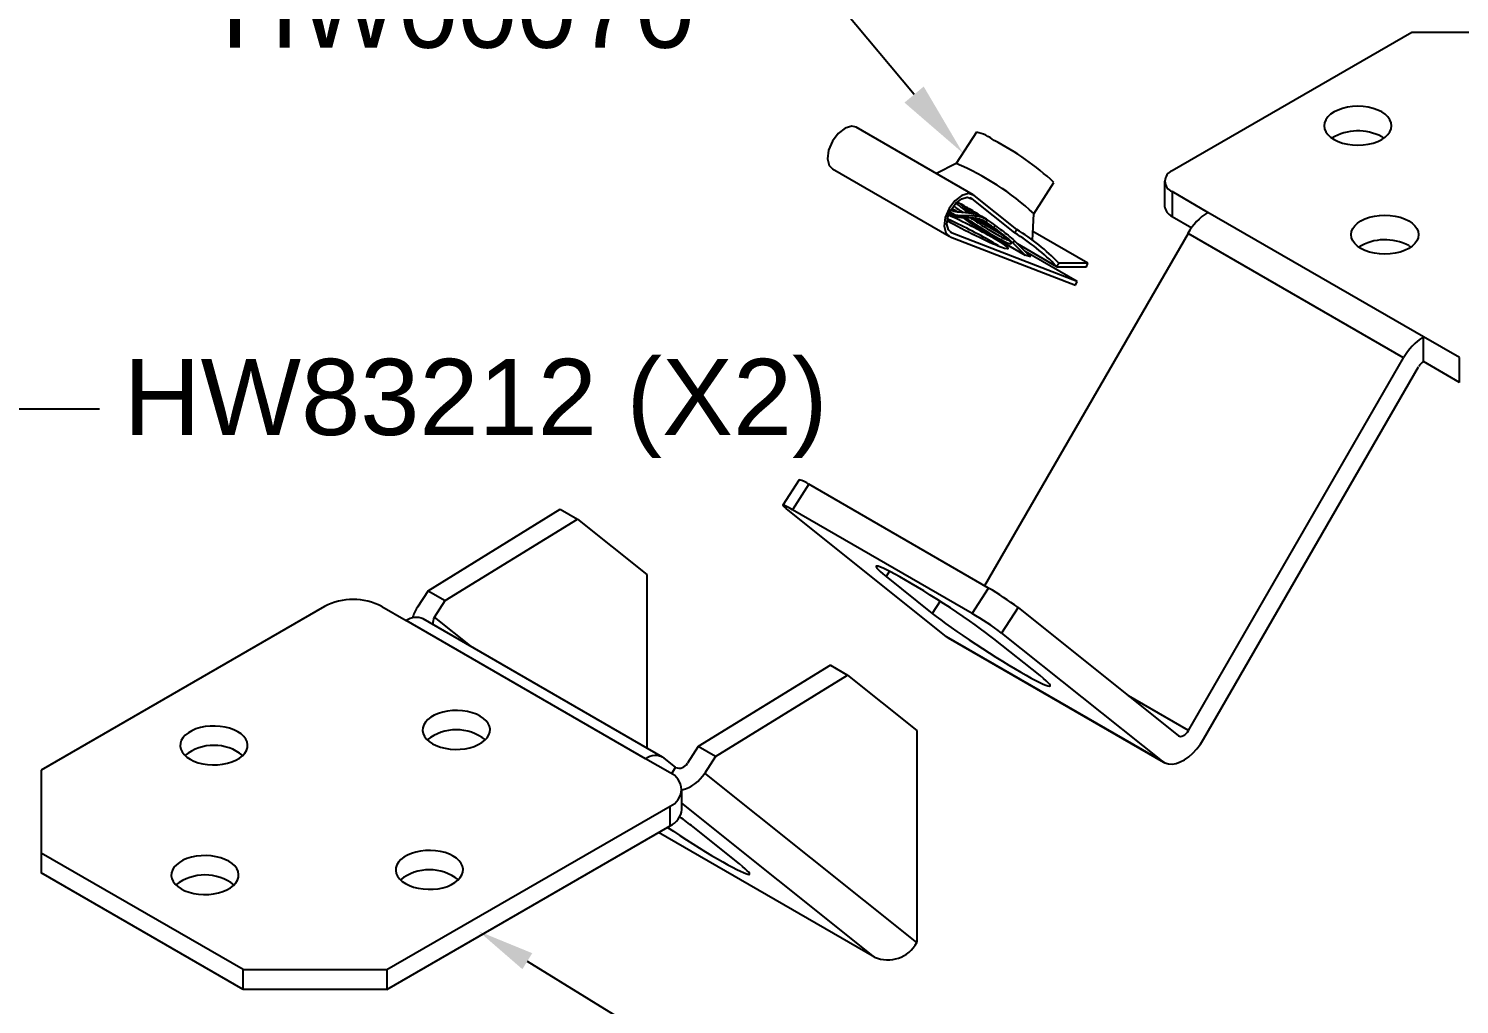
# Model space of a CAD drawing. Extents: x 0 to 12.5, y -13.7 to 0.
# Drawn here: x 4.461 to 9.156, y -12.001 to -8.799 of the extents above; entities that cross this region are included whole.
import ezdxf
from ezdxf import colors
from ezdxf.entities.mleader import LeaderData, LeaderLine
from ezdxf.math import Vec2, Vec3

# ---------------------------------------------------------------- set-up
doc = ezdxf.new("R2010")
doc.units = 0
doc.header["$LTSCALE"] = 0.5
doc.header["$MEASUREMENT"] = 0
for name, color, linetype in [('FAB DWG', 221, 'CONTINUOUS'), ('Hardware', 242, 'CONTINUOUS'), ('Mounting', 4, 'CONTINUOUS')]:
    doc.layers.add(name, color=color, linetype=linetype)
doc.styles.add('LSAD_Standard', font='arial.ttf')

msp = doc.modelspace()

# ---------------------------------------------------------------- linework, layer by layer
at = {"layer": 'Hardware', "linetype": 'Continuous', "lineweight": 25, "transparency": 16777216}
for p, q in [((7.5599, -9.3439), (7.1769, -9.1228)), ((7.5708, -9.1389), (7.5044, -9.2416)), ((7.5046, -9.2414), (7.4397, -9.2745)), ((7.0984, -9.2588), (7.4814, -9.4799)), ((7.7591, -9.4063), (7.8255, -9.3036)), ((7.5026, -9.3991), (7.4905, -9.3898)), ((7.5561, -9.357), (7.5504, -9.3537)), ((7.5561, -9.357), (7.6963, -9.469)), ((7.7033, -9.4581), (7.5631, -9.3461)), ((7.4807, -9.41), (7.5037, -9.4165)), ((7.4824, -9.4056), (7.5016, -9.4111)), ((7.5016, -9.4111), (7.4838, -9.4007)), ((7.5037, -9.4165), (7.5016, -9.4111)), ((7.528, -9.4026), (7.5178, -9.3968)), ((7.5627, -9.4452), (7.528, -9.4185)), ((7.661, -9.4794), (7.558, -9.42)), ((7.5881, -9.4168), (7.5662, -9.4072)), ((7.5684, -9.4209), (7.5704, -9.4131)), ((7.6039, -9.4246), (7.5886, -9.4158)), ((7.6024, -9.4341), (7.5912, -9.4276)), ((7.6024, -9.4341), (7.6071, -9.4269)), ((7.7547, -9.4947), (7.7591, -9.406)), ((7.4909, -9.4701), (7.4851, -9.4667)), ((7.4851, -9.4816), (7.8958, -9.6403)), ((7.9017, -9.6288), (7.4909, -9.4701)), ((7.5627, -9.4452), (7.7311, -9.5424)), ((7.6657, -9.483), (7.6214, -9.4494)), ((7.6273, -9.4519), (7.632, -9.4447)), ((7.6963, -9.469), (7.7033, -9.4581)), ((7.9368, -9.569), (7.7562, -9.4647)), ((7.691, -9.5023), (7.6957, -9.4951)), ((7.8354, -9.5801), (7.7063, -9.5056)), ((7.9017, -9.6288), (7.7308, -9.5301)), ((7.7482, -9.5475), (7.7311, -9.5424)), ((7.8342, -9.5791), (7.8412, -9.5683)), ((7.9368, -9.569), (7.8412, -9.5683)), ((7.9327, -9.5809), (7.9368, -9.569)), ((7.8342, -9.5791), (7.8354, -9.5801)), ((7.8354, -9.5801), (7.9327, -9.5809)), ((7.8958, -9.6403), (7.9017, -9.6288))]:
    msp.add_line(p, q, dxfattribs=at)
at = {"layer": 'Hardware', "linetype": 'Continuous', "lineweight": 25, "transparency": 16777216, "flags": 128}
for points in [[(7.1769, -9.1228), (7.1622, -9.1191), (7.1401, -9.1254), (7.1175, -9.1427), (7.0984, -9.1682), (7.0859, -9.1976), (7.0822, -9.2257), (7.0879, -9.248), (7.0984, -9.2588)], [(7.5631, -9.3461), (7.5451, -9.3402), (7.523, -9.3465), (7.5004, -9.3638), (7.4813, -9.3893), (7.4688, -9.4186), (7.4652, -9.4468), (7.4709, -9.4691), (7.4851, -9.4816)], [(7.4909, -9.4701), (7.4791, -9.4596), (7.4743, -9.441), (7.4774, -9.4175), (7.4878, -9.393), (7.5038, -9.3718), (7.5226, -9.3573), (7.5411, -9.3521), (7.5561, -9.357)], [(7.6214, -9.4494), (7.6038, -9.4368), (7.5907, -9.4274)], [(7.691, -9.5023), (7.7041, -9.5154), (7.7172, -9.5285), (7.7311, -9.5424)], [(7.6957, -9.4951), (7.7136, -9.5129), (7.7251, -9.5245), (7.7367, -9.536), (7.7482, -9.5475)]]:
    msp.add_lwpolyline(points, dxfattribs=at)
at = {"layer": 'Hardware', "linetype": 'Continuous', "lineweight": 25, "transparency": 16777216}
for centre, radius, start, end in [((7.5456, -9.269), 0.1325, 50.8831, 79.0376), ((7.2168, -9.964), 0.8982, 47.337, 62.6659), ((7.1656, -10.0447), 0.8719, 47.1011, 67.1152), ((7.4534, -9.5161), 0.1561, 57.4998, 69.5284), ((7.3255, -10.0745), 0.71, 44.2409, 58.516), ((7.3326, -10.0636), 0.71, 44.2409, 58.516)]:
    msp.add_arc(centre, radius, start, end, dxfattribs=at)
for centre, major_axis, ratio, start_param, end_param in [((7.5659, -9.4257), (0.1194, -0.0786), 0.082887, 4.089852, 4.255305), ((7.5469, -9.4551), (0.1281, -0.0652), 0.073648, 4.155167, 7.229004), ((7.5397, -9.4662), (0.1281, -0.0652), 0.073648, 0.945819, 2.129044), ((7.5469, -9.4551), (0.1281, -0.0652), 0.073648, 0.945819, 2.161496), ((7.5659, -9.4257), (0.1194, -0.0786), 0.082887, 4.497549, 6.921414), ((7.5397, -9.4662), (0.1281, -0.0652), 0.073648, 0.659504, 0.945819)]:
    msp.add_ellipse(centre, major_axis=major_axis, ratio=ratio, start_param=start_param, end_param=end_param, dxfattribs=at)
for points, knots in [([(7.4964, -9.3812), (7.4967, -9.3815), (7.5028, -9.3861), (7.5129, -9.3934), (7.5233, -9.4006), (7.526, -9.4025)], [0, 0, 0, 0, 0.034193, 0.746878, 1, 1, 1, 1]), ([(7.5046, -9.3707), (7.5048, -9.3713), (7.5056, -9.373), (7.5153, -9.3812), (7.5303, -9.3926), (7.543, -9.4013), (7.548, -9.4048)], [0, 0, 0, 0, 0.161949, 0.477155, 0.7921, 1, 1, 1, 1]), ([(7.5583, -9.4062), (7.5578, -9.4058), (7.5463, -9.3973), (7.531, -9.3854), (7.5213, -9.3766), (7.5188, -9.3744)], [0, 0, 0, 0, 0.028215, 0.754924, 1, 1, 1, 1]), ([(7.5887, -9.4159), (7.5849, -9.4133), (7.573, -9.4055), (7.5545, -9.3942), (7.5426, -9.3875), (7.5373, -9.3844)], [0, 0, 0, 0, 0.209212, 0.647067, 1, 1, 1, 1]), ([(7.5725, -9.41), (7.5682, -9.4069), (7.5583, -9.3996), (7.5496, -9.3927), (7.5447, -9.3887)], [0, 0, 0, 0, 0.430438, 1, 1, 1, 1]), ([(7.5662, -9.4072), (7.558, -9.406), (7.5415, -9.4036), (7.5155, -9.4018), (7.4969, -9.3993), (7.4886, -9.3957), (7.4869, -9.395)], [0, 0, 0, 0, 0.307458, 0.615646, 0.924159, 1, 1, 1, 1]), ([(7.5016, -9.4111), (7.5129, -9.4115), (7.5297, -9.4123), (7.5505, -9.412), (7.5621, -9.4123), (7.5676, -9.4128), (7.5704, -9.4131)], [0, 0, 0, 0, 0.49885, 0.748507, 0.87423, 1, 1, 1, 1]), ([(7.5037, -9.4165), (7.5098, -9.4172), (7.5256, -9.419), (7.5485, -9.4189), (7.5636, -9.4204), (7.5684, -9.4209)], [0, 0, 0, 0, 0.2962422, 0.7755885, 1, 1, 1, 1]), ([(7.5508, -9.4195), (7.5554, -9.4226), (7.568, -9.4311), (7.5891, -9.4446), (7.6127, -9.4593), (7.6346, -9.4723), (7.6538, -9.4831), (7.6682, -9.4905), (7.6742, -9.493), (7.6766, -9.494)], [0, 0, 0, 0, 0.092958, 0.253739, 0.414417, 0.575194, 0.73587, 0.896649, 1, 1, 1, 1]), ([(7.5684, -9.4209), (7.5725, -9.4217), (7.5806, -9.4231), (7.5921, -9.4276), (7.5989, -9.4319), (7.6024, -9.4341)], [0, 0, 0, 0, 0.334848, 0.663542, 1, 1, 1, 1]), ([(7.5704, -9.4131), (7.5771, -9.4142), (7.5903, -9.4165), (7.6015, -9.4234), (7.6071, -9.4269)], [0, 0, 0, 0, 0.499272, 1, 1, 1, 1]), ([(7.5738, -9.4221), (7.5769, -9.4241), (7.5894, -9.4324), (7.6067, -9.4431), (7.6192, -9.4506), (7.623, -9.4529)], [0, 0, 0, 0, 0.186846, 0.751443, 1, 1, 1, 1]), ([(7.623, -9.4529), (7.6128, -9.446), (7.6001, -9.4373), (7.5858, -9.4266), (7.5829, -9.4244)], [0, 0, 0, 0, 0.794307, 1, 1, 1, 1]), ([(7.6024, -9.4341), (7.607, -9.4374), (7.6153, -9.4434), (7.6236, -9.4493), (7.6273, -9.4519)], [0, 0, 0, 0, 0.56, 1, 1, 1, 1]), ([(7.6071, -9.4269), (7.6118, -9.4302), (7.6201, -9.4361), (7.6284, -9.4421), (7.632, -9.4447)], [0, 0, 0, 0, 0.56, 1, 1, 1, 1]), ([(7.6273, -9.4519), (7.6431, -9.4635), (7.6713, -9.4841), (7.685, -9.4967), (7.691, -9.5023)], [0, 0, 0, 0, 0.5592858, 1, 1, 1, 1]), ([(7.632, -9.4447), (7.6478, -9.4563), (7.6761, -9.4769), (7.6897, -9.4895), (7.6957, -9.4951)], [0, 0, 0, 0, 0.559286, 1, 1, 1, 1])]:
    msp.add_open_spline(points, degree=3, knots=knots, dxfattribs=at)
at = {"layer": 'Mounting', "linetype": 'Continuous', "lineweight": 25, "transparency": 16777216}
for p, q in [((8.9996, -8.8114), (8.213, -9.2657)), ((9.2353, -8.8114), (8.9996, -8.8114)), ((8.9011, -9.1538), (8.9082, -9.1583)), ((8.1886, -9.2997), (8.1886, -9.381)), ((8.3308, -9.4018), (8.213, -9.3338)), ((8.213, -9.3338), (8.213, -9.4151)), ((8.213, -9.4151), (8.2774, -9.4523)), ((9.038, -9.8102), (8.3308, -9.4018)), ((8.2653, -9.471), (7.5978, -10.6271)), ((8.9724, -9.8794), (8.2653, -9.471)), ((8.9895, -9.5112), (8.9966, -9.5157)), ((9.038, -9.8915), (9.038, -9.8102)), ((9.1558, -9.8783), (9.038, -9.8102)), ((8.2667, -11.1017), (8.9724, -9.8794)), ((9.1558, -9.9596), (9.038, -9.8915)), ((9.1558, -9.9596), (9.1558, -9.8783)), ((8.3165, -11.1305), (9.0222, -9.9082)), ((6.9893, -10.2792), (6.9354, -10.3626)), ((7.0214, -10.2942), (6.9675, -10.3776)), ((7.6107, -10.6345), (7.0214, -10.2942)), ((5.7716, -10.6432), (6.2054, -10.3758)), ((6.2054, -10.3758), (6.2618, -10.4083)), ((7.4728, -10.7941), (6.9464, -10.3738)), ((5.828, -10.6757), (6.2618, -10.4083)), ((6.2618, -10.4083), (6.489, -10.5899)), ((7.5568, -10.718), (6.9675, -10.3776)), ((6.489, -10.5899), (6.489, -11.1592)), ((7.2859, -10.5796), (7.2747, -10.5969)), ((7.2747, -10.5969), (7.4262, -10.7178)), ((5.7716, -10.6432), (5.7365, -10.6975)), ((5.7716, -10.6432), (5.828, -10.6757)), ((7.5568, -10.718), (7.6107, -10.6345)), ((5.4313, -10.6951), (4.5015, -11.2318)), ((5.6199, -10.6951), (5.7, -10.7413)), ((5.7929, -10.73), (5.828, -10.6757)), ((7.4519, -10.6781), (7.4262, -10.7178)), ((7.7075, -10.6988), (7.6536, -10.7822)), ((7.7075, -10.6988), (8.2339, -11.119)), ((6.4855, -11.1948), (5.7, -10.7413)), ((6.5412, -11.1893), (5.7556, -10.7358)), ((5.9163, -10.8286), (5.7929, -10.73)), ((8.18, -11.2025), (7.4728, -10.7941)), ((7.4783, -10.7978), (7.4728, -10.7941)), ((7.4783, -10.7978), (8.1854, -11.2062)), ((7.6536, -10.7822), (8.18, -11.2025)), ((7.7798, -10.922), (7.6283, -10.8011)), ((7.0919, -10.8875), (6.6581, -11.1549)), ((7.0919, -10.8875), (7.1482, -10.9201)), ((6.7145, -11.1875), (7.1482, -10.9201)), ((7.1482, -10.9201), (7.3755, -11.1017)), ((8.2667, -11.1017), (8.0697, -10.988)), ((7.3755, -11.1017), (7.3755, -11.7979)), ((6.6581, -11.1549), (6.623, -11.2092)), ((6.7145, -11.1875), (6.6581, -11.1549)), ((6.5657, -11.2411), (6.4855, -11.1948)), ((6.5837, -11.2228), (6.5458, -11.1925)), ((6.7145, -11.1875), (6.6794, -11.2418)), ((4.5015, -11.2318), (4.5015, -11.504)), ((6.5837, -11.2228), (6.5701, -11.2438)), ((7.3755, -11.7979), (6.6794, -11.2418)), ((6.6047, -11.3606), (6.6047, -11.2955)), ((5.6359, -11.8867), (6.5657, -11.35)), ((6.5657, -11.4151), (6.5657, -11.35)), ((7.2366, -11.8457), (6.6047, -11.3409)), ((5.6359, -11.9518), (6.5657, -11.4151)), ((7.2366, -11.8457), (6.5282, -11.4367)), ((6.7933, -11.5394), (6.6418, -11.4184)), ((5.1645, -11.8867), (4.5015, -11.504)), ((4.5015, -11.504), (4.5015, -11.5691)), ((5.1645, -11.9518), (4.5015, -11.5691)), ((5.1645, -11.9518), (5.1645, -11.8867)), ((5.1645, -11.8867), (5.6359, -11.8867)), ((5.6359, -11.8867), (5.6359, -11.9518)), ((5.6359, -11.9518), (5.1645, -11.9518))]:
    msp.add_line(p, q, dxfattribs=at)
at = {"layer": 'Mounting', "linetype": 'Continuous', "lineweight": 25, "transparency": 16777216, "flags": 128}
for points in [[(8.7445, -9.1629), (8.7578, -9.1694), (8.7726, -9.1746), (8.7886, -9.1785), (8.8055, -9.1808), (8.8228, -9.1816), (8.8401, -9.1808), (8.857, -9.1785), (8.873, -9.1746), (8.8879, -9.1694), (8.9011, -9.1629), (8.9123, -9.1553), (8.9214, -9.1467), (8.9281, -9.1374), (8.9321, -9.1277), (8.9335, -9.1177), (8.9321, -9.1077), (8.9281, -9.0979), (8.9214, -9.0887), (8.9123, -9.0801), (8.9011, -9.0725), (8.8879, -9.066), (8.873, -9.0607), (8.857, -9.0569), (8.8401, -9.0546), (8.8228, -9.0538), (8.8055, -9.0546), (8.7886, -9.0569), (8.7726, -9.0607), (8.7578, -9.066), (8.7445, -9.0725), (8.7333, -9.0801), (8.7242, -9.0887), (8.7176, -9.0979), (8.7135, -9.1077), (8.7121, -9.1177), (8.7135, -9.1277), (8.7176, -9.1374), (8.7242, -9.1467), (8.7333, -9.1553), (8.7445, -9.1629)], [(8.9895, -9.4299), (9.0007, -9.4375), (9.0098, -9.446), (9.0165, -9.4553), (9.0205, -9.465), (9.0219, -9.475), (9.0205, -9.485), (9.0165, -9.4948), (9.0098, -9.5041), (9.0007, -9.5126), (8.9895, -9.5202), (8.9762, -9.5268), (8.9614, -9.532), (8.9454, -9.5358), (8.9285, -9.5382), (8.9112, -9.539), (8.8939, -9.5382), (8.877, -9.5358), (8.861, -9.532), (8.8461, -9.5268), (8.8329, -9.5202), (8.8217, -9.5126), (8.8126, -9.5041), (8.8059, -9.4948), (8.8019, -9.485), (8.8005, -9.475), (8.8019, -9.465), (8.8059, -9.4553), (8.8126, -9.446), (8.8217, -9.4375), (8.8329, -9.4299), (8.8461, -9.4233), (8.861, -9.4181), (8.877, -9.4143), (8.8939, -9.4119), (8.9112, -9.4111), (8.9285, -9.4119), (8.9454, -9.4143), (8.9614, -9.4181), (8.9762, -9.4233), (8.9895, -9.4299)], [(6.9675, -10.3776), (6.9567, -10.3715), (6.9478, -10.3669), (6.9411, -10.3638), (6.9369, -10.3624), (6.9353, -10.3627), (6.9364, -10.3648), (6.9402, -10.3686), (6.9464, -10.3738)], [(7.6283, -10.8011), (7.6155, -10.791), (7.6008, -10.78), (7.5845, -10.768), (7.5668, -10.7554), (7.5478, -10.742), (7.5277, -10.7283), (7.5069, -10.7142), (7.4854, -10.6999), (7.4635, -10.6856), (7.4415, -10.6715), (7.4196, -10.6576), (7.3981, -10.6442), (7.3771, -10.6315), (7.357, -10.6194), (7.3379, -10.6083), (7.32, -10.5981), (7.3036, -10.589), (7.2888, -10.5811), (7.2758, -10.5746), (7.2647, -10.5694), (7.2557, -10.5656), (7.2488, -10.5632), (7.2441, -10.5624), (7.2417, -10.563), (7.2416, -10.5652), (7.2438, -10.5688), (7.2483, -10.5738), (7.255, -10.5802), (7.2638, -10.5879), (7.2747, -10.5969)], [(7.4262, -10.7178), (7.4391, -10.7279), (7.4537, -10.7389), (7.47, -10.7509), (7.4877, -10.7636), (7.5067, -10.7769), (7.5268, -10.7906), (7.5477, -10.8048), (7.5692, -10.819), (7.5911, -10.8333), (7.613, -10.8474), (7.6349, -10.8613), (7.6565, -10.8747), (7.6774, -10.8874), (7.6976, -10.8995), (7.7167, -10.9106), (7.7345, -10.9208), (7.7509, -10.9299), (7.7657, -10.9378), (7.7787, -10.9443), (7.7898, -10.9495), (7.7989, -10.9533), (7.8058, -10.9557), (7.8104, -10.9565), (7.8128, -10.9559), (7.8129, -10.9537), (7.8108, -10.9501), (7.8063, -10.9451), (7.7996, -10.9387), (7.7907, -10.931), (7.7798, -10.922)], [(5.786, -11.1452), (5.7986, -11.1514), (5.8126, -11.1565), (5.8277, -11.1603), (5.8437, -11.1628), (5.8601, -11.1638), (5.8767, -11.1635), (5.8929, -11.1617), (5.9085, -11.1586), (5.9232, -11.1541), (5.9365, -11.1484), (5.9482, -11.1417), (5.958, -11.134), (5.9657, -11.1256), (5.9712, -11.1165), (5.9742, -11.1072), (5.9749, -11.0976), (5.973, -11.0881), (5.9687, -11.0789), (5.9621, -11.0701), (5.9533, -11.0621), (5.9425, -11.0548), (5.93, -11.0486), (5.916, -11.0435), (5.9008, -11.0397), (5.8848, -11.0372), (5.8684, -11.0362), (5.8519, -11.0365), (5.8356, -11.0383), (5.82, -11.0414), (5.8054, -11.0459), (5.7921, -11.0516), (5.7804, -11.0583), (5.7706, -11.066), (5.7628, -11.0745), (5.7574, -11.0835), (5.7543, -11.0928), (5.7537, -11.1024), (5.7555, -11.1119), (5.7598, -11.1211), (5.7664, -11.1299), (5.7752, -11.1379), (5.786, -11.1452)], [(5.147, -11.1059), (5.1345, -11.0996), (5.1205, -11.0945), (5.1053, -11.0907), (5.0893, -11.0883), (5.0729, -11.0872), (5.0563, -11.0875), (5.0401, -11.0893), (5.0245, -11.0925), (5.0099, -11.0969), (4.9965, -11.1026), (4.9849, -11.1094), (4.975, -11.117), (4.9673, -11.1255), (4.9618, -11.1345), (4.9588, -11.1439), (4.9581, -11.1534), (4.96, -11.1629), (4.9643, -11.1721), (4.9709, -11.1809), (4.9797, -11.189), (4.9905, -11.1962), (5.003, -11.2024), (5.017, -11.2075), (5.0322, -11.2113), (5.0482, -11.2138), (5.0646, -11.2149), (5.0811, -11.2145), (5.0974, -11.2127), (5.113, -11.2096), (5.1276, -11.2051), (5.1409, -11.1995), (5.1526, -11.1927), (5.1624, -11.185), (5.1702, -11.1766), (5.1756, -11.1676), (5.1787, -11.1582), (5.1793, -11.1486), (5.1775, -11.1392), (5.1732, -11.1299), (5.1666, -11.1212), (5.1578, -11.1131), (5.147, -11.1059)], [(8.2339, -11.119), (8.2372, -11.1208), (8.2411, -11.1214), (8.2455, -11.1208), (8.25, -11.1189), (8.2546, -11.1159), (8.2591, -11.112), (8.2632, -11.1072), (8.2667, -11.1017)], [(8.18, -11.2025), (8.1897, -11.2084), (8.2009, -11.2116), (8.2132, -11.2122), (8.2263, -11.2101), (8.24, -11.2053), (8.2539, -11.1979), (8.2678, -11.1882), (8.2813, -11.1763), (8.2941, -11.1625), (8.306, -11.1471), (8.3165, -11.1305)], [(6.5575, -11.4198), (6.5771, -11.4328), (6.5982, -11.4467), (6.6195, -11.4604), (6.6407, -11.4739), (6.6617, -11.487), (6.6822, -11.4997), (6.7021, -11.5116), (6.7211, -11.5229), (6.739, -11.5332), (6.7556, -11.5426), (6.7709, -11.5508), (6.7845, -11.5579), (6.7964, -11.5638), (6.8065, -11.5684), (6.8146, -11.5716), (6.8207, -11.5735), (6.8247, -11.5739), (6.8266, -11.573), (6.8263, -11.5706), (6.8238, -11.5669), (6.8192, -11.5619), (6.8126, -11.5556), (6.8039, -11.5481), (6.7933, -11.5394)], [(5.6976, -11.6044), (5.7102, -11.6107), (5.7242, -11.6157), (5.7393, -11.6196), (5.7553, -11.622), (5.7717, -11.6231), (5.7883, -11.6227), (5.8045, -11.621), (5.8201, -11.6178), (5.8348, -11.6133), (5.8481, -11.6077), (5.8598, -11.6009), (5.8696, -11.5932), (5.8773, -11.5848), (5.8828, -11.5758), (5.8859, -11.5664), (5.8865, -11.5569), (5.8846, -11.5474), (5.8803, -11.5382), (5.8737, -11.5294), (5.8649, -11.5213), (5.8541, -11.5141), (5.8416, -11.5078), (5.8276, -11.5028), (5.8124, -11.4989), (5.7965, -11.4965), (5.78, -11.4954), (5.7635, -11.4958), (5.7472, -11.4975), (5.7316, -11.5007), (5.717, -11.5052), (5.7037, -11.5108), (5.692, -11.5176), (5.6822, -11.5253), (5.6744, -11.5337), (5.669, -11.5427), (5.6659, -11.5521), (5.6653, -11.5616), (5.6671, -11.5711), (5.6714, -11.5804), (5.678, -11.5891), (5.6868, -11.5972), (5.6976, -11.6044)], [(4.961, -11.6214), (4.9736, -11.6277), (4.9876, -11.6327), (5.0027, -11.6366), (5.0187, -11.639), (5.0351, -11.6401), (5.0517, -11.6397), (5.0679, -11.638), (5.0835, -11.6348), (5.0982, -11.6304), (5.1115, -11.6247), (5.1232, -11.6179), (5.133, -11.6103), (5.1407, -11.6018), (5.1462, -11.5928), (5.1492, -11.5834), (5.1499, -11.5739), (5.148, -11.5644), (5.1437, -11.5552), (5.1371, -11.5464), (5.1283, -11.5383), (5.1175, -11.5311), (5.105, -11.5249), (5.091, -11.5198), (5.0758, -11.516), (5.0598, -11.5135), (5.0434, -11.5124), (5.0269, -11.5128), (5.0106, -11.5145), (4.995, -11.5177), (4.9804, -11.5222), (4.9671, -11.5278), (4.9554, -11.5346), (4.9456, -11.5423), (4.9378, -11.5507), (4.9324, -11.5597), (4.9293, -11.5691), (4.9287, -11.5787), (4.9305, -11.5881), (4.9348, -11.5974), (4.9414, -11.6061), (4.9502, -11.6142), (4.961, -11.6214)]]:
    msp.add_lwpolyline(points, dxfattribs=at)
at = {"layer": 'Mounting', "linetype": 'Continuous', "lineweight": 25, "transparency": 16777216}
for centre, radius, start, end in [((8.8233, -9.301), 0.1665, 62.1324, 121.0467), ((8.2259, -9.2997), 0.0364, 110.806, 249.194), ((8.2303, -9.3769), 0.0419, 185.6869, 245.608), ((8.431, -9.5623), 0.1892, 121.9645, 151.143), ((8.9116, -9.6583), 0.1665, 62.1324, 121.0467), ((9.1382, -9.9708), 0.1892, 121.9645, 151.143), ((9.0621, -9.9301), 0.0455, 121.9645, 151.143), ((6.9651, -10.3729), 0.0968, 54.3835, 75.4754), ((7.146, -11.4395), 0.9295, 52.8347, 60.0021), ((5.5256, -10.8761), 0.2041, 62.4914, 117.5086), ((5.8451, -10.7682), 0.1296, 146.9266, 164.0761), ((5.7325, -10.7857), 0.0549, 65.0875, 126.223), ((5.8197, -10.7485), 0.0326, 145.4382, 190.3691), ((7.092, -11.523), 0.9295, 52.8347, 60.0021), ((5.8643, -11.2538), 0.1542, 51.8594, 128.1406), ((5.0687, -11.3049), 0.1542, 51.8594, 128.1406), ((6.5174, -11.2372), 0.053, 57.5599, 126.8855), ((6.596, -11.1946), 0.0308, 246.4213, 331.527), ((6.5445, -11.2955), 0.0584, 291.2683, 68.7317), ((6.5716, -11.1741), 0.1273, 285.1108, 327.9002), ((6.5386, -11.3544), 0.0664, 294.0681, 354.6117), ((5.8654, -12.4011), 1.2524, 51.6885, 54.212), ((5.0393, -11.7301), 0.1542, 51.8594, 128.1406), ((5.7759, -11.7131), 0.1542, 51.8594, 128.1406), ((7.2801, -11.7462), 0.1085, 246.3802, 331.5681)]:
    msp.add_arc(centre, radius, start, end, dxfattribs=at)

# ---------------------------------------------------------------- leaders
at = {"layer": 'FAB DWG', "ltscale": 0.5, "transparency": 16777216}
ml = msp.add_multileader_mtext('Standard', dxfattribs=at)
ml.set_content('HW00070', color=256, style='LSAD_Standard')
ml.set_leader_properties()
ml.build(insert=Vec2(0, 0))
ml.multileader.update_dxf_attribs({"text_left_attachment_type": 2, "dogleg_length": 0.2772, "arrow_head_size": 0.25})
ctx = ml.context
ctx.base_point, ctx.char_height, ctx.arrow_head_size, ctx.landing_gap_size, ctx.plane_origin = Vec3(5.018, -8.7396), 0.25001, 0.25, 0.12, Vec3(10.6037, 1.1137)
ctx.left_attachment, ctx.text_align_type = 2, 2
notes = []
notes.append((ctx, [(1, (1, 1, 0), (7.136, -8.7391), (-1, 0), 0.3696, [(0, [(7.5266, -9.2073)], 0, [])])]))
ctx.mtext.insert, ctx.mtext.rotation, ctx.mtext.alignment, ctx.mtext.flow_direction = Vec3(6.6464, -8.6119), 6.283185, 3, 5
ml = msp.add_multileader_mtext('Standard', dxfattribs=at)
ml.set_content('HW83212 (X2)', color=256, style='LSAD_Standard')
ml.set_leader_properties()
ml.build(insert=Vec2(0, 0))
ml.multileader.update_dxf_attribs({"text_left_attachment_type": 2, "dogleg_length": 0.2772, "arrow_head_size": 0.25})
ctx = ml.context
ctx.base_point, ctx.char_height, ctx.arrow_head_size, ctx.landing_gap_size, ctx.plane_origin = Vec3(4.6932, -10.0464), 0.250012, 0.25, 0.12, Vec3(3.9594, -9.174)
ctx.left_attachment, ctx.text_align_type = 2, 2
notes.append((ctx, [(0, (1, 1, 0), (4.3235, -10.0464), (1, 0), 0.3696, [(0, [(3.8091, -10.4029)], 0, [])])]))
ctx.mtext.insert, ctx.mtext.alignment, ctx.mtext.flow_direction = Vec3(7.0826, -9.8825), 3, 5
ml = msp.add_multileader_mtext('Standard', dxfattribs=at)
ml.set_content('BK01510', color=256, style='LSAD_Standard')
ml.set_leader_properties()
ml.build(insert=Vec2(0, 0))
ml.multileader.update_dxf_attribs({"text_left_attachment_type": 2, "text_right_attachment_type": 2, "dogleg_length": 0.2772, "arrow_head_size": 0.1875})
ctx = ml.context
ctx.base_point, ctx.char_height, ctx.arrow_head_size, ctx.landing_gap_size, ctx.plane_origin = Vec3(6.9707, -12.2254), 0.1875, 0.1875, 0.09, Vec3(5.9375, -11.7607)
ctx.left_attachment, ctx.right_attachment, ctx.text_align_type = 2, 2, 2
notes.append((ctx, [(0, (1, 1, 0), (6.6935, -12.2254), (1, 0), 0.2772, [(0, [(5.9375, -11.7607)], 0, [])])]))
ctx.mtext.insert, ctx.mtext.alignment, ctx.mtext.flow_direction = Vec3(8.1068, -12.1297), 3, 5
for ctx, leaders in notes:
    for number, flags, end, landing, length, lines in leaders:
        leader = LeaderData()
        leader.index, (leader.has_last_leader_line, leader.has_dogleg_vector, leader.attachment_direction) = number, flags
        leader.last_leader_point, leader.dogleg_vector, leader.dogleg_length = Vec3(end), Vec3(landing), length
        for number, points, colour, breaks in lines:
            line = LeaderLine()
            line.index, line.vertices, line.color, line.breaks = number, Vec3.list(points), colors.encode_raw_color(colour), breaks
            leader.lines.append(line)
        ctx.leaders.append(leader)

doc.saveas('drawing.dxf')
